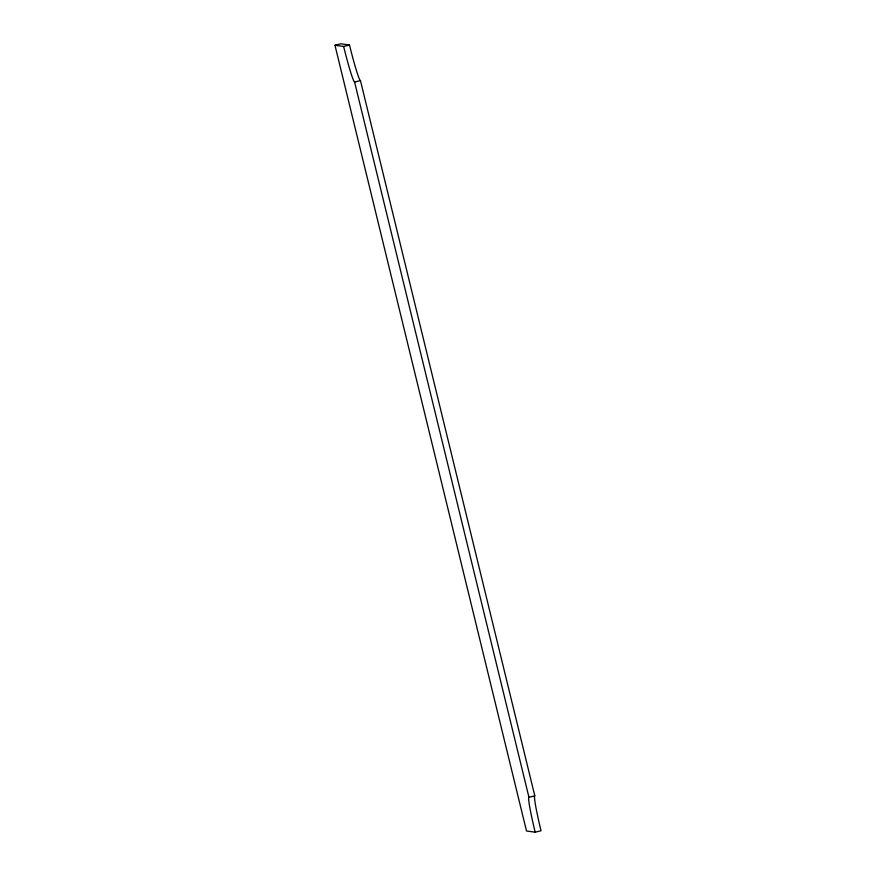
<?xml version="1.0" encoding="UTF-8"?>
<svg xmlns="http://www.w3.org/2000/svg" width="876" height="876" viewBox="0 0 876 876"><rect width="100%" height="100%" fill="white"/><g stroke="black" fill="none" stroke-linecap="round" stroke-linejoin="round"><path stroke-width="1.31" d="M334.96 45.234L340.819 43.8L349.502 45.026A36.277 2.212 76.2 0 0 360.452 80.603L534.809 795.857A36.277 2.212 76.2 0 0 541.039 830.766L535.181 832.2L526.498 830.974L334.96 45.234L343.644 46.472L349.502 45.026M343.644 46.472A36.277 2.212 76.2 0 0 354.594 82.037L360.452 80.603M535.181 832.2A36.277 2.212 76.2 0 1 528.951 797.302L534.809 795.857M354.594 82.037L528.951 797.302"/></g></svg>
